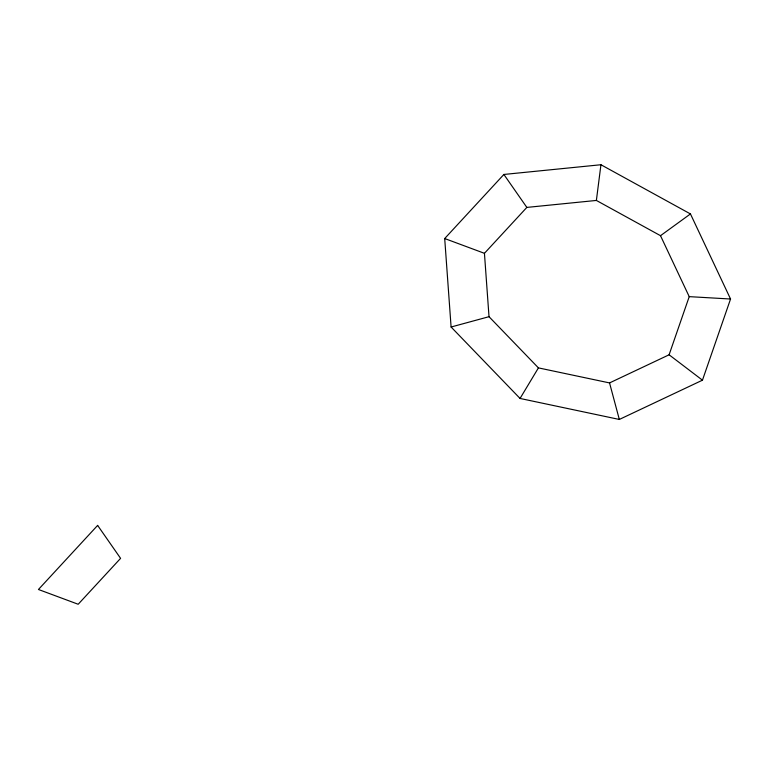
<?xml version="1.0" encoding="UTF-8"?>
<svg xmlns="http://www.w3.org/2000/svg" width="769" height="769" viewBox="0 0 769 769"><rect width="100%" height="100%" fill="white"/><g stroke="black" fill="none" stroke-linecap="round" stroke-linejoin="round"><path stroke-width="1.15" d="M596.379 200.44L526.842 207.409L484.441 253.318L489.017 316.693L538.425 367.88L609.548 382.924L669.097 354.788L689.226 296.642L660.504 235.689L596.379 200.44L600.945 164.739L503.887 174.457L444.703 238.544L451.095 327.008L520.055 398.457L619.324 419.451L702.462 380.184L730.55 299.016L690.456 213.936L600.945 164.739M520.055 398.457L538.425 367.88M660.504 235.689L690.456 213.936M451.095 327.008L489.017 316.693M689.226 296.642L730.55 299.016M444.703 238.544L484.441 253.318M669.097 354.788L702.462 380.184M503.887 174.457L526.842 207.409M609.548 382.924L619.324 419.451M97.634 525.4L38.45 589.487L78.188 604.261L120.589 558.352L97.634 525.4"/></g></svg>
